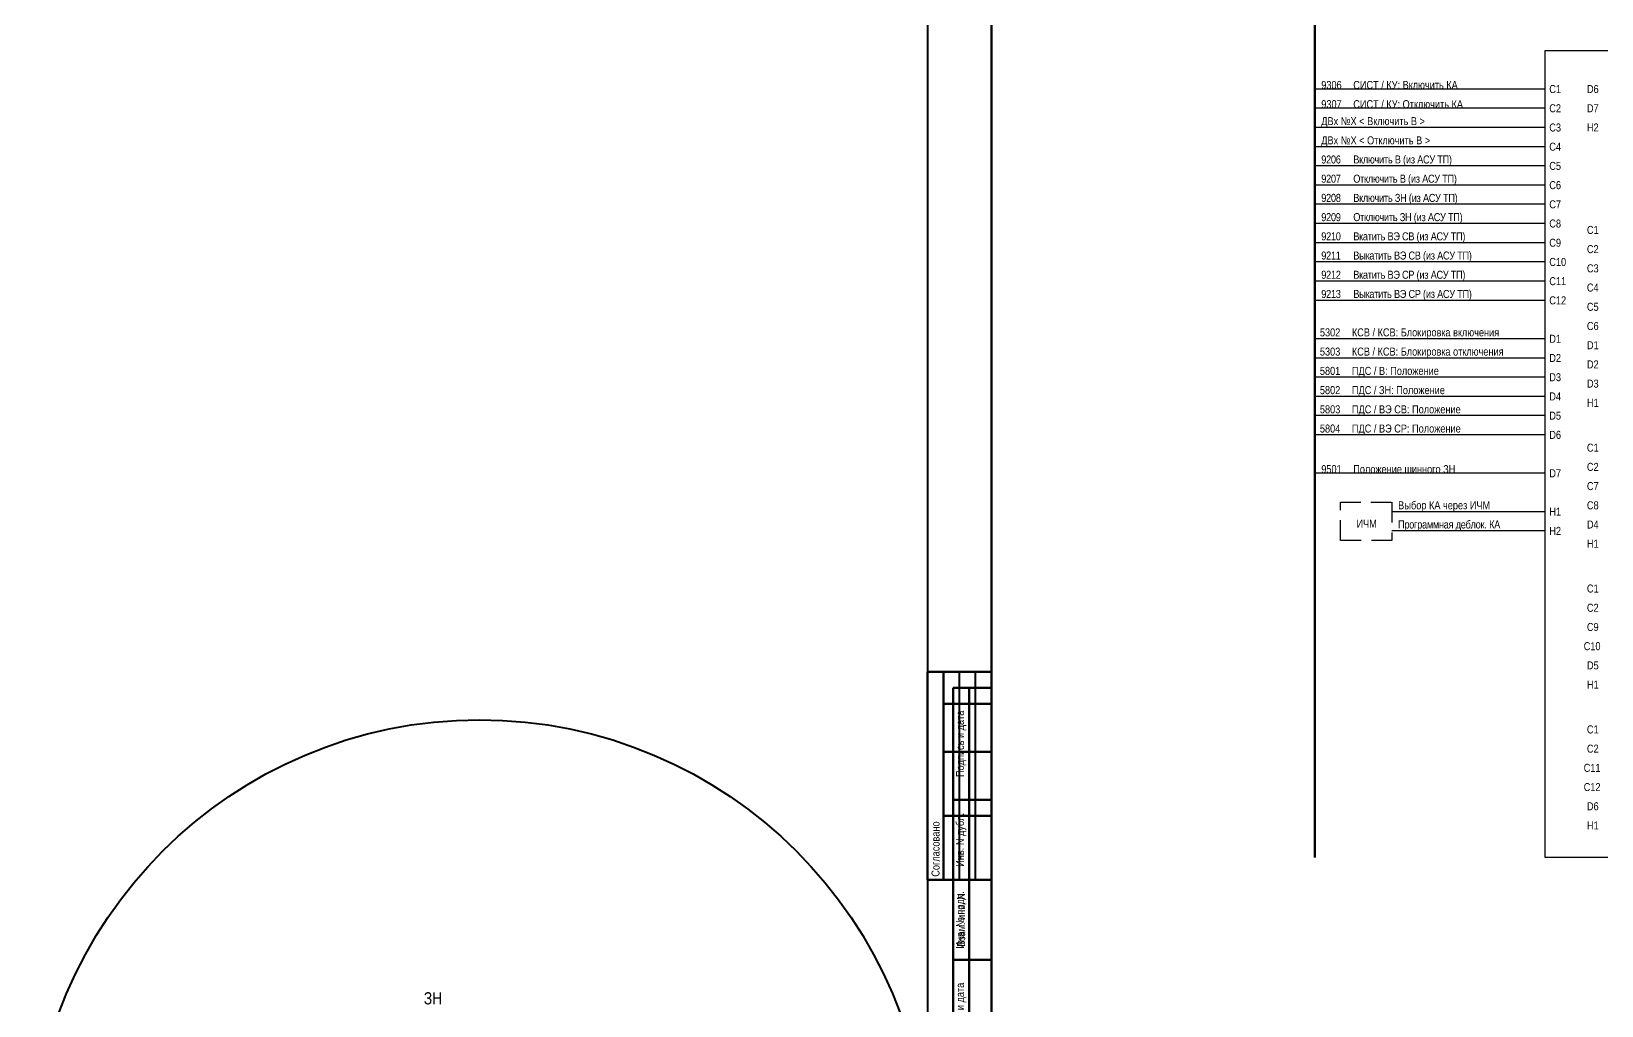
# Model space of a CAD drawing. Header units: millimetres. Extents: x 2179 to 12176, y -20554 to -12004.
# Drawn here: x 3403 to 3893.6, y -17980.2 to -17676 of the extents above; entities that cross this region are included whole.
import ezdxf
from ezdxf.enums import TextEntityAlignment as Align

# ---------------------------------------------------------------- set-up
doc = ezdxf.new("R2010")
doc.units = ezdxf.units.MM
doc.linetypes.add('штриховая2', pattern=[9.525, 6.35, -3.175])
for name, color, linetype, lineweight in [('GOOSE', 224, 'Continuous', 30), ('MMS', 190, 'Continuous', 30), ('Внутренняя шина', 4, 'Continuous', 70), ('Линии связи', 75, 'Continuous', 30), ('Основная', 7, 'Continuous', 30), ('Основная прерывистая', 7, 'штриховая2', 30), ('Сигналы внутр.', 13, 'Continuous', 30), ('Цепь - ФК и АСУ', 190, 'Continuous', 30)]:
    doc.layers.add(name, color=color, linetype=linetype, lineweight=lineweight)
doc.layers.add('Рамка внешняя', color=8, linetype='Continuous', lineweight=40, plot=False)
doc.styles.add('2.5_Gost_RD', font='ARIALN.TTF', dxfattribs={"height": 2.5})
doc.styles.add('Narrow', font='ARIALN.TTF')
doc.styles.add('Табл дан', font='ARIALN.TTF')

# ---------------------------------------------------------------- blocks, each defined once
blk = doc.blocks.new('*T16')
at = {"color": 0, "linetype": 'ByBlock', "lineweight": 50, "transparency": 16777216}
for p, q in [((0, 0), (0, 85)), ((0, 85), (12, 85)), ((5, 0), (5, 85)), ((12, 0), (12, 85)), ((0, 60), (12, 60)), ((0, 25), (12, 25)), ((0, 0), (12, 0))]:
    blk.add_line(p, q, dxfattribs=at)
at = {"color": 0, "transparency": 16777216, "char_height": 2.5, "attachment_point": 5, "rotation": 90, "style": '2.5_Gost_RD'}
for s, insert, width in [('Инв. № подл.', (2.5, 72.5), 23), ('Подпись и дата', (2.5, 42.5), 33), ('Взам. инв. №', (2.5, 12.5), 23)]:
    blk.add_mtext(s, dxfattribs=dict(at, insert=insert, width=width))
blk = doc.blocks.new('*T17')
at = {"color": 0, "linetype": 'ByBlock', "lineweight": 50, "transparency": 16777216}
for p, q in [((0, 0), (0, 65)), ((0, 65), (20, 65)), ((5, 0), (5, 65)), ((20, 0), (20, 65)), ((5, 55), (20, 55)), ((5, 40), (20, 40)), ((5, 20), (20, 20)), ((0, 0), (20, 0))]:
    blk.add_line(p, q, dxfattribs=at)
at = {"color": 0, "linetype": 'ByBlock', "lineweight": -2, "transparency": 16777216}
for p, q in [((10, 0), (10, 65)), ((15, 0), (15, 65))]:
    blk.add_line(p, q, dxfattribs=at)
at = {"color": 0, "transparency": 16777216, "insert": (2.5, 1), "char_height": 2.5, "width": 63, "attachment_point": 4, "rotation": 90, "style": '2.5_Gost_RD'}
blk.add_mtext('Согласовано', dxfattribs=at)
blk = doc.blocks.new('*T18')
at = {"color": 0, "linetype": 'ByBlock', "lineweight": 50, "transparency": 16777216}
for p, q in [((0, 0), (0, 145)), ((0, 145), (12, 145)), ((5, 0), (5, 145)), ((12, 0), (12, 145)), ((0, 110), (12, 110)), ((0, 85), (12, 85)), ((0, 60), (12, 60)), ((0, 25), (12, 25)), ((0, 0), (12, 0))]:
    blk.add_line(p, q, dxfattribs=at)
at = {"color": 0, "transparency": 16777216, "char_height": 2.5, "attachment_point": 5, "rotation": 90, "style": '2.5_Gost_RD'}
for s, insert, width in [('{\\C256;Подпись и дата}', (2.5, 127.5), 33), ('{\\C256;Инв. N дубл.}', (2.5, 97.5), 23), ('{\\C256;Взам. инв. N}', (2.5, 72.5), 23), ('Подпись и дата', (2.5, 42.5), 33), ('Инв. N подл.', (2.5, 12.5), 23)]:
    blk.add_mtext(s, dxfattribs=dict(at, insert=insert, width=width))
blk = doc.blocks.new('*U15')
blk.add_lwpolyline([(0, 0), (1189, 0), (1189, 841), (0, 841)], close=True)
at = {"lineweight": 50}
blk.add_lwpolyline([(20, 836), (1184, 836), (1184, 5), (20, 5)], close=True, dxfattribs=at)
for name, p in [('*T17', (0, 90)), ('*T18', (8, 5)), ('*T16', (8, 5))]:
    blk.add_blockref(name, p)
at = {"style": '2.5_Gost_RD', "flags": 8}
blk.add_attdef('ФОРМАТ', text='', height=2.5, dxfattribs=at).set_placement((1134, 4), align=Align.TOP_LEFT)

msp = doc.modelspace()

# ---------------------------------------------------------------- linework, layer by layer
at = {"layer": 'Внутренняя шина'}
msp.add_lwpolyline([(3804, -17934), (3804, -17352)], dxfattribs=at)
at = {"layer": 'Линии связи'}
for points in [[(3876, -17694), (3804, -17694)], [(3876, -17700), (3804, -17700)], [(3876, -17706), (3804, -17706)], [(3876, -17712), (3804, -17712)], [(3876, -17718), (3804, -17718)], [(3876, -17724), (3804, -17724)], [(3876, -17730), (3804, -17730)], [(3876, -17736), (3804, -17736)], [(3876, -17742), (3804, -17742)], [(3876, -17748), (3804, -17748)], [(3876, -17754), (3804, -17754)], [(3876, -17760), (3804, -17760)]]:
    msp.add_lwpolyline(points, dxfattribs=at)
at = {"layer": 'Линии связи', "ltscale": 0.5}
for points in [[(3876, -17772), (3804, -17772)], [(3876, -17778), (3804, -17778)], [(3876, -17784), (3804, -17784)], [(3876, -17790), (3804, -17790)], [(3876, -17796), (3804, -17796)], [(3876, -17802), (3804, -17802)], [(3876, -17814), (3804, -17814)], [(3876, -17826), (3828, -17826)], [(3876, -17832), (3828, -17832)]]:
    msp.add_lwpolyline(points, dxfattribs=at)
at = {"layer": 'Основная'}
msp.add_lwpolyline([(3876, -17682), (3992, -17682), (3992, -17934), (3876, -17934)], close=True, dxfattribs=at)
at = {"layer": 'Основная прерывистая'}
msp.add_lwpolyline([(3812, -17823), (3828, -17823), (3828, -17835), (3812, -17835)], close=True, dxfattribs=at)
at = {"layer": 'Рамка внешняя'}
msp.add_circle((3543, -18031), 140, dxfattribs=at)

# ---------------------------------------------------------------- block references
msp.add_blockref('*U15', (3683, -18031), dxfattribs=at)

# ---------------------------------------------------------------- texts
at = {"layer": 'GOOSE', "ltscale": 0.5, "insert": (3806, -17814), "char_height": 2.5, "width": 58, "attachment_point": 7, "style": 'Narrow'}
msp.add_mtext('9501^IПоложение шинного ЗН', dxfattribs=at)
at = {"layer": 'MMS', "char_height": 2.5, "attachment_point": 7, "style": 'Narrow'}
for s, insert, width in [('9306^IСИСТ / КУ: Включить КА', (3806, -17694.01), 70), ('9307^IСИСТ / КУ: Отключить КА', (3806, -17700.01), 70), ('{\\T0.95;9206^IВключить В (из АСУ ТП)}', (3806, -17718), 58), ('{\\T0.95;9207^IОтключить В (из АСУ ТП)}', (3806, -17724), 58), ('{\\T0.95;9208^IВключить ЗН (из АСУ ТП)}', (3806, -17730), 58), ('{\\T0.95;9209^IОтключить ЗН (из АСУ ТП)}', (3806, -17736), 58), ('{\\T0.95;9210^IВкатить ВЭ СВ (из АСУ ТП)}', (3806, -17742), 70), ('{\\T0.95;9211^IВыкатить ВЭ СВ (из АСУ ТП)}', (3806, -17748), 58), ('{\\T0.95;9212^IВкатить ВЭ СР (из АСУ ТП)}', (3806, -17754), 58), ('{\\T0.95;9213^IВыкатить ВЭ СР (из АСУ ТП)}', (3806, -17760), 58)]:
    msp.add_mtext(s, dxfattribs=dict(at, insert=insert, width=width))
at = {"layer": 'Основная', "style": 'Табл дан'}
for s, p in [('C1', (3877.25, -17694)), ('D6', (3889, -17694)), ('C2', (3877.25, -17700)), ('D7', (3889, -17700)), ('C3', (3877.25, -17706)), ('H2', (3889, -17706)), ('C4', (3877.25, -17712)), ('C5', (3877.25, -17718)), ('C6', (3877.25, -17724)), ('C7', (3877.25, -17730)), ('C8', (3877.25, -17736)), ('C1', (3889, -17738)), ('C9', (3877.25, -17742)), ('C2', (3889, -17744)), ('C10', (3877.25, -17748)), ('C3', (3889, -17750)), ('C11', (3877.25, -17754)), ('C12', (3877.25, -17760)), ('C4', (3889, -17756)), ('C5', (3889, -17762)), ('C6', (3889, -17768)), ('D1', (3877.25, -17772)), ('D1', (3889, -17774)), ('D2', (3877.25, -17778)), ('D2', (3889, -17780)), ('D3', (3877.25, -17784)), ('D3', (3889, -17786)), ('D4', (3877.25, -17790)), ('H1', (3889, -17792)), ('D5', (3877.25, -17796)), ('D6', (3877.25, -17802)), ('C1', (3889, -17806)), ('D7', (3877.25, -17814)), ('C2', (3889, -17812)), ('C7', (3889, -17818)), ('C8', (3889, -17824)), ('H1', (3877.25, -17826)), ('H2', (3877.25, -17832)), ('D4', (3889, -17830)), ('H1', (3889, -17836)), ('C1', (3889, -17850)), ('C2', (3889, -17856)), ('C9', (3889, -17862)), ('C10', (3888, -17868)), ('D5', (3889, -17874)), ('H1', (3889, -17880)), ('C1', (3889, -17894)), ('C2', (3889, -17900)), ('C11', (3888, -17906)), ('C12', (3888, -17912)), ('D6', (3889, -17918)), ('H1', (3889, -17924))]:
    msp.add_text(s, height=2.5, dxfattribs=at).set_placement(p, align=Align.MIDDLE_LEFT)
at = {"layer": 'Основная', "ltscale": 0.5, "insert": (3817, -17831), "char_height": 2.5, "width": 6, "attachment_point": 7, "style": 'Narrow'}
msp.add_mtext('ИЧМ', dxfattribs=at)
at = {"layer": 'Основная', "color": 0, "lineweight": 50, "insert": (3528.48, -17978), "char_height": 3.8, "width": 18, "attachment_point": 5, "style": 'Narrow'}
msp.add_mtext('\\pi-11.4,l11.4,t11.4;ЗН', dxfattribs=at)
at = {"layer": 'Сигналы внутр.', "char_height": 2.5, "attachment_point": 7}
for s, insert, width, style in [('ДВх №X < Включить В >', (3806, -17706), 58, 'Narrow'), ('ДВх №X < Отключить В >', (3806, -17712), 58, 'Narrow'), ('5302^IКСВ / КСВ: Блокировка включения', (3805.57, -17772), 58.43, 'Табл дан'), ('5303^IКСВ / КСВ: Блокировка отключения', (3805.57, -17778), 58.43, 'Табл дан'), ('5801^IПДС / В: Положение', (3805.57, -17784), 41, 'Табл дан'), ('5802^IПДС / ЗН: Положение', (3805.57, -17790), 58.43, 'Табл дан'), ('5803^IПДС / ВЭ СВ: Положение', (3805.57, -17796), 58.43, 'Табл дан'), ('5804^IПДС / ВЭ СР: Положение', (3805.57, -17802), 58.43, 'Табл дан')]:
    msp.add_mtext(s, dxfattribs=dict(at, insert=insert, width=width, style=style))
at = {"layer": 'Цепь - ФК и АСУ', "ltscale": 0.5, "char_height": 2.5, "width": 34, "attachment_point": 7, "style": 'Narrow'}
for s, insert in [('Выбор КА через ИЧМ', (3830, -17826)), ('{\\T0.95;Программная деблок. КА}', (3830, -17832))]:
    msp.add_mtext(s, dxfattribs=dict(at, insert=insert))

doc.saveas('drawing.dxf')
